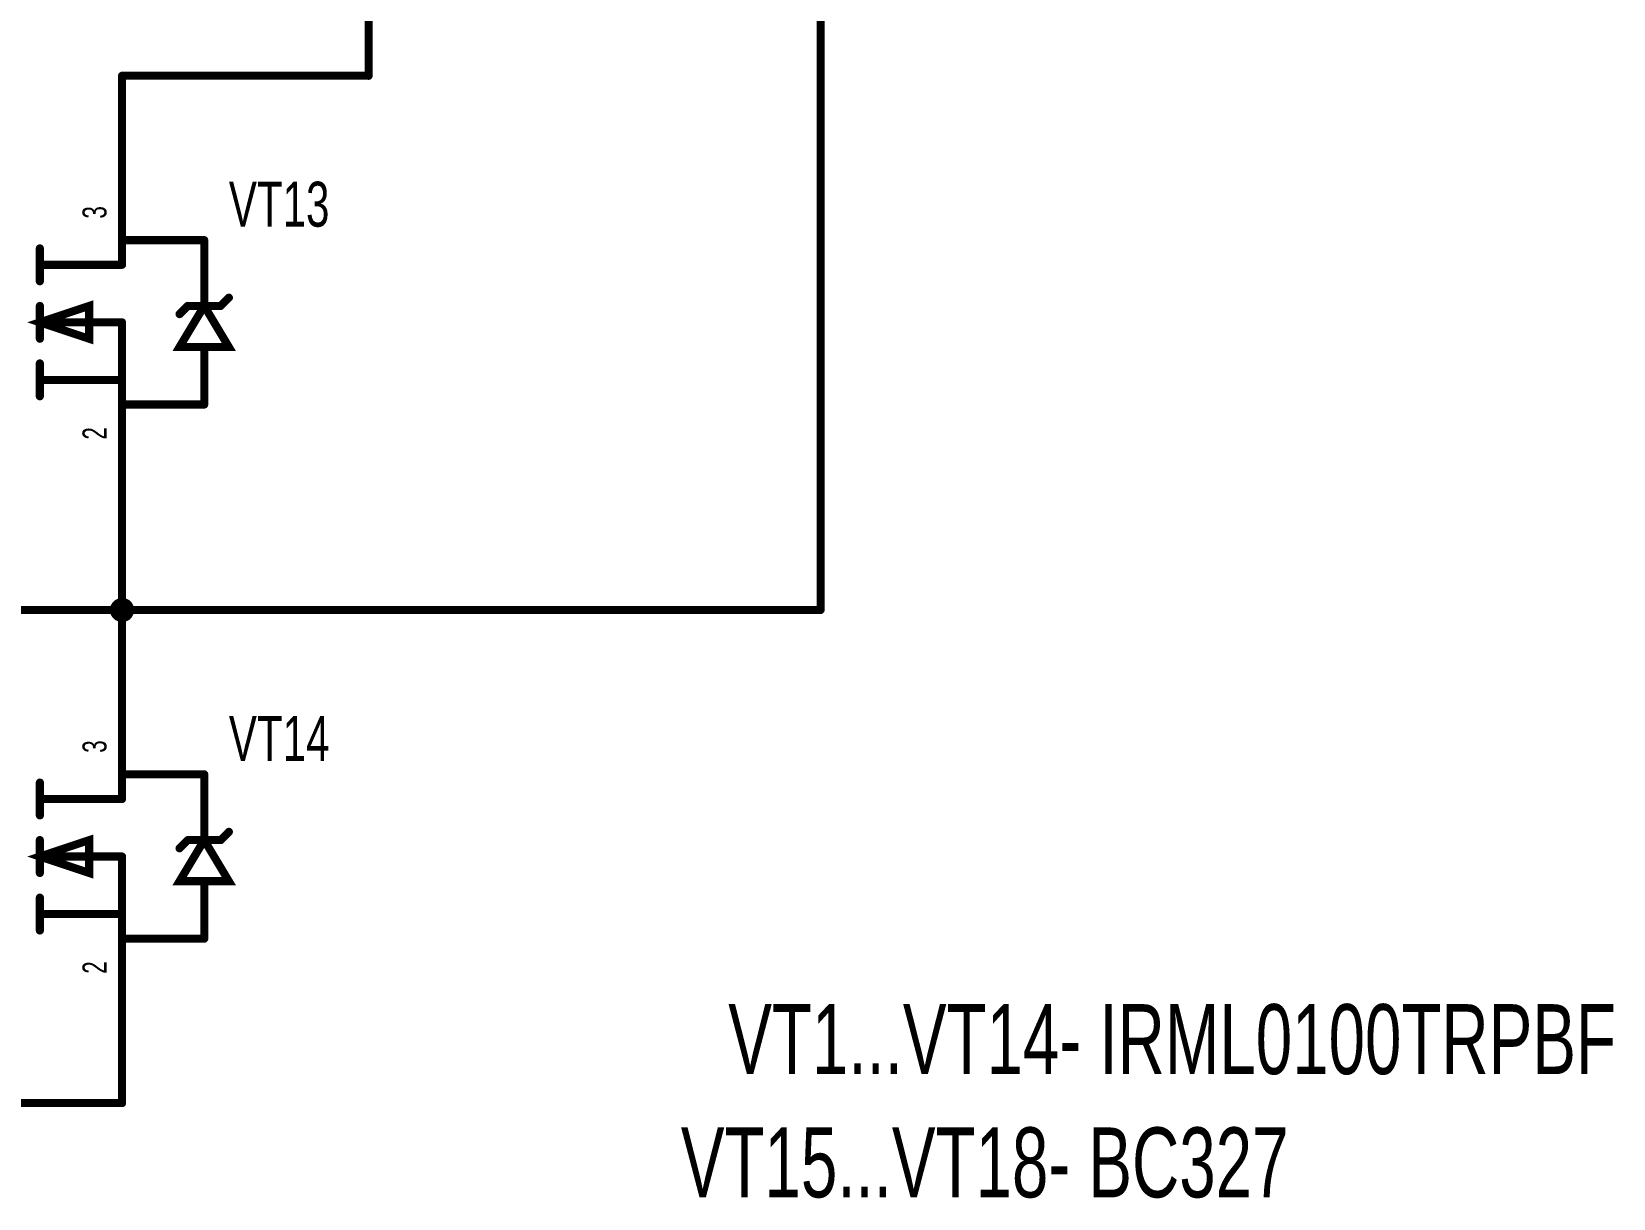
# Model space of a CAD drawing. Extents: x -4.5 to 18.4, y -0.7 to 15.5.
# Drawn here: x 12.29 to 14.215, y 4.164 to 5.584 of the extents above; entities that cross this region are included whole.
import ezdxf
from ezdxf.enums import TextEntityAlignment as Align

# ---------------------------------------------------------------- set-up
doc = ezdxf.new("R2010")
doc.units = 0
doc.header["$MEASUREMENT"] = 0
for name, color, linetype in [('Element', 253, 'Continuous'), ('Net', 50, 'Continuous'), ('Pin', 50, 'Continuous'), ('Shapes', 252, 'Continuous')]:
    doc.layers.add(name, color=color, linetype=linetype)

msp = doc.modelspace()

# ---------------------------------------------------------------- linework, layer by layer
at = {"layer": 'Element', "linetype": 'Continuous', "const_width": 0.0098}
for points in [[(12.4, 5.3004), (12.4, 5.3304)], [(12.4, 5.3304), (12.5, 5.3304)], [(12.5, 5.3304), (12.5, 5.2504)], [(12.3, 5.3204), (12.3, 5.2804)], [(12.4, 5.3004), (12.3, 5.3004)], [(12.3, 5.2304), (12.36, 5.2104), (12.36, 5.2504), (12.3, 5.2304)], [(12.3, 5.2104), (12.3, 5.2504)], [(12.5, 5.2504), (12.47, 5.2004), (12.53, 5.2004), (12.5, 5.2504)], [(12.48, 5.2504), (12.47, 5.2404)], [(12.52, 5.2504), (12.48, 5.2504)], [(12.53, 5.2604), (12.52, 5.2504)], [(12.4, 5.2304), (12.3, 5.2304)], [(12.4, 5.2304), (12.4, 5.1304)], [(12.5, 5.1304), (12.5, 5.2004)], [(12.3, 5.1404), (12.3, 5.1804)], [(12.4, 5.1604), (12.3, 5.1604)], [(12.4, 5.1304), (12.5, 5.1304)], [(12.4, 4.6504), (12.4, 4.6804)], [(12.4, 4.6804), (12.5, 4.6804)], [(12.5, 4.6804), (12.5, 4.6004)], [(12.3, 4.6704), (12.3, 4.6304)], [(12.4, 4.6504), (12.3, 4.6504)], [(12.3, 4.5804), (12.36, 4.5604), (12.36, 4.6004), (12.3, 4.5804)], [(12.3, 4.5604), (12.3, 4.6004)], [(12.5, 4.6004), (12.47, 4.5504), (12.53, 4.5504), (12.5, 4.6004)], [(12.48, 4.6004), (12.47, 4.5904)], [(12.52, 4.6004), (12.48, 4.6004)], [(12.53, 4.6104), (12.52, 4.6004)], [(12.4, 4.5804), (12.3, 4.5804)], [(12.4, 4.5804), (12.4, 4.4804)], [(12.5, 4.4804), (12.5, 4.5504)], [(12.3, 4.4904), (12.3, 4.5304)], [(12.4, 4.5104), (12.3, 4.5104)], [(12.4, 4.4804), (12.5, 4.4804)]]:
    msp.add_lwpolyline(points, dxfattribs=at)
at = {"layer": 'Element', "linetype": 'Continuous', "const_width": 0.0049}
for points in [[(12.3975, 5.3304, 1), (12.4025, 5.3304, 1), (12.3975, 5.3304, 1)], [(12.3975, 5.3304, 1), (12.4025, 5.3304, 1), (12.3975, 5.3304, 1)], [(12.4975, 5.3304, 1), (12.5025, 5.3304, 1), (12.4975, 5.3304, 1)], [(12.4975, 5.3304, 1), (12.5025, 5.3304, 1), (12.4975, 5.3304, 1)], [(12.2975, 5.3204, 1), (12.3025, 5.3204, 1), (12.2975, 5.3204, 1)], [(12.2975, 5.3004, 1), (12.3025, 5.3004, 1), (12.2975, 5.3004, 1)], [(12.3975, 5.3004, 1), (12.4025, 5.3004, 1), (12.3975, 5.3004, 1)], [(12.3975, 5.3004, 1), (12.4025, 5.3004, 1), (12.3975, 5.3004, 1)], [(12.2975, 5.2804, 1), (12.3025, 5.2804, 1), (12.2975, 5.2804, 1)], [(12.2975, 5.2504, 1), (12.3025, 5.2504, 1), (12.2975, 5.2504, 1)], [(12.4775, 5.2504, 1), (12.4825, 5.2504, 1), (12.4775, 5.2504, 1)], [(12.4775, 5.2504, 1), (12.4825, 5.2504, 1), (12.4775, 5.2504, 1)], [(12.4975, 5.2504, 1), (12.5025, 5.2504, 1), (12.4975, 5.2504, 1)], [(12.4975, 5.2504, 1), (12.5025, 5.2504, 1), (12.4975, 5.2504, 1)], [(12.5175, 5.2504, 1), (12.5225, 5.2504, 1), (12.5175, 5.2504, 1)], [(12.5175, 5.2504, 1), (12.5225, 5.2504, 1), (12.5175, 5.2504, 1)], [(12.5275, 5.2604, 1), (12.5325, 5.2604, 1), (12.5275, 5.2604, 1)], [(12.2975, 5.2304, 1), (12.3025, 5.2304, 1), (12.2975, 5.2304, 1)], [(12.2975, 5.2304, 1), (12.3025, 5.2304, 1), (12.2975, 5.2304, 1)], [(12.3975, 5.2304, 1), (12.4025, 5.2304, 1), (12.3975, 5.2304, 1)], [(12.3975, 5.2304, 1), (12.4025, 5.2304, 1), (12.3975, 5.2304, 1)], [(12.4675, 5.2404, 1), (12.4725, 5.2404, 1), (12.4675, 5.2404, 1)], [(12.2975, 5.2104, 1), (12.3025, 5.2104, 1), (12.2975, 5.2104, 1)], [(12.4975, 5.2004, 1), (12.5025, 5.2004, 1), (12.4975, 5.2004, 1)], [(12.2975, 5.1804, 1), (12.3025, 5.1804, 1), (12.2975, 5.1804, 1)], [(12.2975, 5.1604, 1), (12.3025, 5.1604, 1), (12.2975, 5.1604, 1)], [(12.3975, 5.1604, 1), (12.4025, 5.1604, 1), (12.3975, 5.1604, 1)], [(12.2975, 5.1404, 1), (12.3025, 5.1404, 1), (12.2975, 5.1404, 1)], [(12.3975, 5.1304, 1), (12.4025, 5.1304, 1), (12.3975, 5.1304, 1)], [(12.3975, 5.1304, 1), (12.4025, 5.1304, 1), (12.3975, 5.1304, 1)], [(12.4975, 5.1304, 1), (12.5025, 5.1304, 1), (12.4975, 5.1304, 1)], [(12.4975, 5.1304, 1), (12.5025, 5.1304, 1), (12.4975, 5.1304, 1)], [(12.3975, 4.6804, 1), (12.4025, 4.6804, 1), (12.3975, 4.6804, 1)], [(12.3975, 4.6804, 1), (12.4025, 4.6804, 1), (12.3975, 4.6804, 1)], [(12.4975, 4.6804, 1), (12.5025, 4.6804, 1), (12.4975, 4.6804, 1)], [(12.4975, 4.6804, 1), (12.5025, 4.6804, 1), (12.4975, 4.6804, 1)], [(12.2975, 4.6704, 1), (12.3025, 4.6704, 1), (12.2975, 4.6704, 1)], [(12.2975, 4.6504, 1), (12.3025, 4.6504, 1), (12.2975, 4.6504, 1)], [(12.3975, 4.6504, 1), (12.4025, 4.6504, 1), (12.3975, 4.6504, 1)], [(12.3975, 4.6504, 1), (12.4025, 4.6504, 1), (12.3975, 4.6504, 1)], [(12.2975, 4.6304, 1), (12.3025, 4.6304, 1), (12.2975, 4.6304, 1)], [(12.2975, 4.6004, 1), (12.3025, 4.6004, 1), (12.2975, 4.6004, 1)], [(12.4775, 4.6004, 1), (12.4825, 4.6004, 1), (12.4775, 4.6004, 1)], [(12.4775, 4.6004, 1), (12.4825, 4.6004, 1), (12.4775, 4.6004, 1)], [(12.4975, 4.6004, 1), (12.5025, 4.6004, 1), (12.4975, 4.6004, 1)], [(12.4975, 4.6004, 1), (12.5025, 4.6004, 1), (12.4975, 4.6004, 1)], [(12.5175, 4.6004, 1), (12.5225, 4.6004, 1), (12.5175, 4.6004, 1)], [(12.5175, 4.6004, 1), (12.5225, 4.6004, 1), (12.5175, 4.6004, 1)], [(12.5275, 4.6104, 1), (12.5325, 4.6104, 1), (12.5275, 4.6104, 1)], [(12.2975, 4.5804, 1), (12.3025, 4.5804, 1), (12.2975, 4.5804, 1)], [(12.2975, 4.5804, 1), (12.3025, 4.5804, 1), (12.2975, 4.5804, 1)], [(12.3975, 4.5804, 1), (12.4025, 4.5804, 1), (12.3975, 4.5804, 1)], [(12.3975, 4.5804, 1), (12.4025, 4.5804, 1), (12.3975, 4.5804, 1)], [(12.4675, 4.5904, 1), (12.4725, 4.5904, 1), (12.4675, 4.5904, 1)], [(12.2975, 4.5604, 1), (12.3025, 4.5604, 1), (12.2975, 4.5604, 1)], [(12.4975, 4.5504, 1), (12.5025, 4.5504, 1), (12.4975, 4.5504, 1)], [(12.2975, 4.5304, 1), (12.3025, 4.5304, 1), (12.2975, 4.5304, 1)], [(12.2975, 4.5104, 1), (12.3025, 4.5104, 1), (12.2975, 4.5104, 1)], [(12.3975, 4.5104, 1), (12.4025, 4.5104, 1), (12.3975, 4.5104, 1)], [(12.2975, 4.4904, 1), (12.3025, 4.4904, 1), (12.2975, 4.4904, 1)], [(12.3975, 4.4804, 1), (12.4025, 4.4804, 1), (12.3975, 4.4804, 1)], [(12.3975, 4.4804, 1), (12.4025, 4.4804, 1), (12.3975, 4.4804, 1)], [(12.4975, 4.4804, 1), (12.5025, 4.4804, 1), (12.4975, 4.4804, 1)], [(12.4975, 4.4804, 1), (12.5025, 4.4804, 1), (12.4975, 4.4804, 1)]]:
    msp.add_lwpolyline(points, format="xyb", dxfattribs=at)
at = {"layer": 'Net', "linetype": 'Continuous', "const_width": 0.0098}
for points in [[(12.7, 5.5304), (12.7, 6.9304)], [(13.25, 4.8804), (13.25, 6.3804)], [(12.4, 5.4804), (12.4, 5.5304)], [(12.4, 5.5304), (12.7, 5.5304)], [(12.4, 4.9804), (12.4, 4.8804)], [(12.3902, 4.8804), (12.3906, 4.8773), (12.392, 4.8746), (12.3942, 4.8724), (12.397, 4.871), (12.4, 4.8705), (12.403, 4.871), (12.4058, 4.8724), (12.408, 4.8746), (12.4094, 4.8773), (12.4098, 4.8804), (12.4094, 4.8834), (12.408, 4.8861), (12.4058, 4.8883), (12.403, 4.8897), (12.4, 4.8902), (12.397, 4.8897), (12.3942, 4.8883), (12.392, 4.8861), (12.3906, 4.8834), (12.3902, 4.8804)], [(12.3902, 4.8804), (12.3906, 4.8773), (12.392, 4.8746), (12.3942, 4.8724), (12.397, 4.871), (12.4, 4.8705), (12.403, 4.871), (12.4058, 4.8724), (12.408, 4.8746), (12.4094, 4.8773), (12.4098, 4.8804), (12.4094, 4.8834), (12.408, 4.8861), (12.4058, 4.8883), (12.403, 4.8897), (12.4, 4.8902), (12.397, 4.8897), (12.3942, 4.8883), (12.392, 4.8861), (12.3906, 4.8834), (12.3902, 4.8804)], [(12.4, 4.8804), (11, 4.8804)], [(12.4, 4.8304), (12.4, 4.8804)], [(12.4, 4.8804), (12.4, 4.8804)], [(12.4, 4.8804), (13.25, 4.8804)], [(12.4, 4.3304), (12.4, 4.2804)], [(12.4, 4.2804), (9.75, 4.2804)]]:
    msp.add_lwpolyline(points, dxfattribs=at)
at = {"layer": 'Net', "linetype": 'Continuous', "const_width": 0.0049}
for points in [[(12.3975, 5.5304, 1), (12.4025, 5.5304, 1), (12.3975, 5.5304, 1)], [(12.3975, 5.5304, 1), (12.4025, 5.5304, 1), (12.3975, 5.5304, 1)], [(12.6975, 5.5304, 1), (12.7025, 5.5304, 1), (12.6975, 5.5304, 1)], [(12.6975, 5.5304, 1), (12.7025, 5.5304, 1), (12.6975, 5.5304, 1)], [(12.3975, 5.4804, 1), (12.4025, 5.4804, 1), (12.3975, 5.4804, 1)], [(12.3975, 4.9804, 1), (12.4025, 4.9804, 1), (12.3975, 4.9804, 1)], [(12.3877, 4.8804, 1), (12.3926, 4.8804, 1), (12.3877, 4.8804, 1)], [(12.3877, 4.8804, 1), (12.3926, 4.8804, 1), (12.3877, 4.8804, 1)], [(12.3975, 4.8804, 1), (12.4025, 4.8804, 1), (12.3975, 4.8804, 1)], [(12.3975, 4.8804, 1), (12.4025, 4.8804, 1), (12.3975, 4.8804, 1)], [(12.3975, 4.8804, 1), (12.4025, 4.8804, 1), (12.3975, 4.8804, 1)], [(12.3975, 4.8804, 1), (12.4025, 4.8804, 1), (12.3975, 4.8804, 1)], [(12.3975, 4.8804, 1), (12.4025, 4.8804, 1), (12.3975, 4.8804, 1)], [(13.2475, 4.8804, 1), (13.2525, 4.8804, 1), (13.2475, 4.8804, 1)], [(13.2475, 4.8804, 1), (13.2525, 4.8804, 1), (13.2475, 4.8804, 1)], [(12.3975, 4.8304, 1), (12.4025, 4.8304, 1), (12.3975, 4.8304, 1)], [(12.3975, 4.3304, 1), (12.4025, 4.3304, 1), (12.3975, 4.3304, 1)], [(12.3975, 4.2804, 1), (12.4025, 4.2804, 1), (12.3975, 4.2804, 1)], [(12.3975, 4.2804, 1), (12.4025, 4.2804, 1), (12.3975, 4.2804, 1)]]:
    msp.add_lwpolyline(points, format="xyb", dxfattribs=at)
at = {"layer": 'Pin', "linetype": 'Continuous', "const_width": 0.0098}
for points in [[(12.4, 5.3304), (12.4, 5.4804)], [(12.4, 5.1304), (12.4, 4.9804)], [(12.4, 4.6804), (12.4, 4.8304)], [(12.4, 4.4804), (12.4, 4.3304)]]:
    msp.add_lwpolyline(points, dxfattribs=at)
at = {"layer": 'Pin', "linetype": 'Continuous', "const_width": 0.0049}
for points in [[(12.3975, 5.4804, 1), (12.4025, 5.4804, 1), (12.3975, 5.4804, 1)], [(12.3975, 5.3304, 1), (12.4025, 5.3304, 1), (12.3975, 5.3304, 1)], [(12.3975, 5.1304, 1), (12.4025, 5.1304, 1), (12.3975, 5.1304, 1)], [(12.3975, 4.9804, 1), (12.4025, 4.9804, 1), (12.3975, 4.9804, 1)], [(12.3975, 4.8304, 1), (12.4025, 4.8304, 1), (12.3975, 4.8304, 1)], [(12.3975, 4.6804, 1), (12.4025, 4.6804, 1), (12.3975, 4.6804, 1)], [(12.3975, 4.4804, 1), (12.4025, 4.4804, 1), (12.3975, 4.4804, 1)], [(12.3975, 4.3304, 1), (12.4025, 4.3304, 1), (12.3975, 4.3304, 1)]]:
    msp.add_lwpolyline(points, format="xyb", dxfattribs=at)

# ---------------------------------------------------------------- texts
at = {"layer": 'Element', "width": 0.7}
for s, p in [('VT13', (12.53, 5.3304)), ('VT14', (12.53, 4.6804))]:
    msp.add_text(s, height=0.0547, dxfattribs=at).set_placement(p, align=Align.BOTTOM_LEFT)
at = {"layer": 'Pin', "width": 0.7}
for s, p in [('3', (12.3519, 5.3566)), ('2', (12.3519, 5.0877)), ('3', (12.3519, 4.7066)), ('2', (12.3519, 4.4377))]:
    msp.add_text(s, height=0.0292, rotation=90, dxfattribs=at).set_placement(p, align=Align.TOP_LEFT)
at = {"layer": 'Shapes', "width": 0.7}
for s, p in [('VT1...VT14- IRML0100TRPBF', (13.6778, 4.3582)), ('VT15...VT18- BC327', (13.4497, 4.2082))]:
    msp.add_text(s, height=0.0851, dxfattribs=at).set_placement(p, align=Align.MIDDLE_CENTER)

doc.saveas('drawing.dxf')
